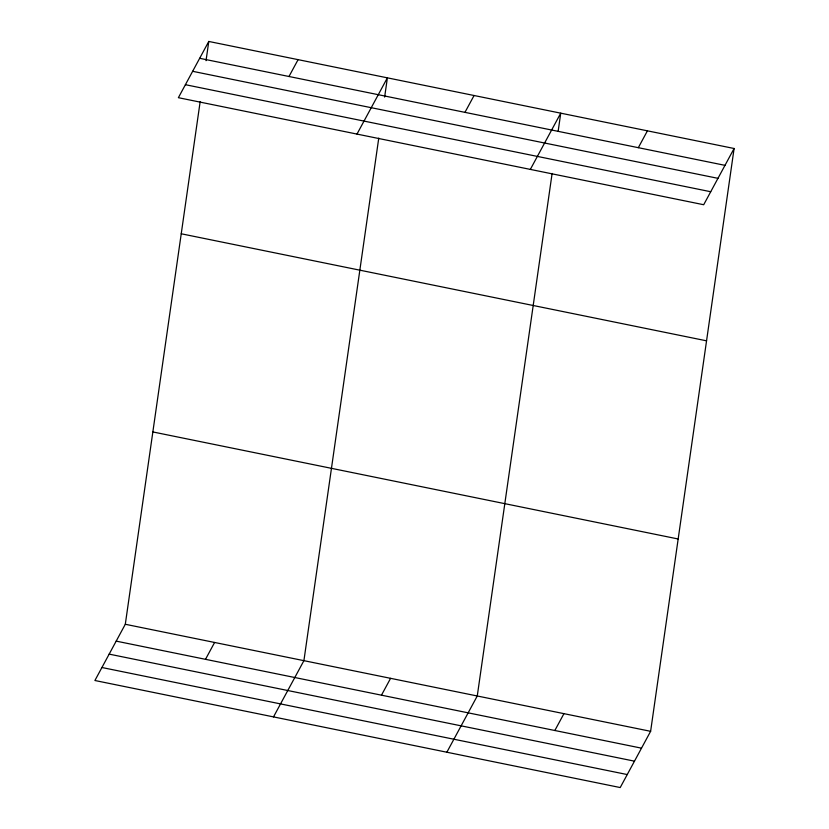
<?xml version="1.0" encoding="UTF-8"?>
<svg xmlns="http://www.w3.org/2000/svg" width="829" height="829" viewBox="0 0 829 829"><rect width="100%" height="100%" fill="white"/><g stroke="black" fill="none" stroke-linecap="round" stroke-linejoin="round"><path stroke-width="1.24" d="M734.1 148.495L703.697 204.732L178.38 97.687L208.784 41.45L734.1 148.495L650.62 731.313L620.216 787.55L94.9 680.505L125.303 624.268L200.152 101.718M206.027 60.683L208.784 41.45M378.76 138.111L303.911 660.661L273.508 716.898M384.635 97.076L387.392 77.843L356.988 134.08M552.114 173.437L477.266 695.987L446.862 752.224M558.176 131.117L560.746 113.169L530.342 169.406M288.979 76.506L298.088 59.647M464.955 112.361L474.074 95.511M205.499 659.324L214.607 642.465M638.32 147.686L647.428 130.827M381.475 695.179L390.583 678.329M554.829 730.504L563.948 713.645M199.675 58.299L724.992 165.344M192.649 71.304L717.966 178.339M185.406 84.693L710.722 191.737M181.24 233.778L706.557 340.823M152.857 431.94L678.174 538.985M125.303 624.268L650.62 731.313M116.195 641.128L641.511 748.162M109.159 654.122L634.486 761.167M101.926 667.511L627.242 774.555"/></g></svg>
